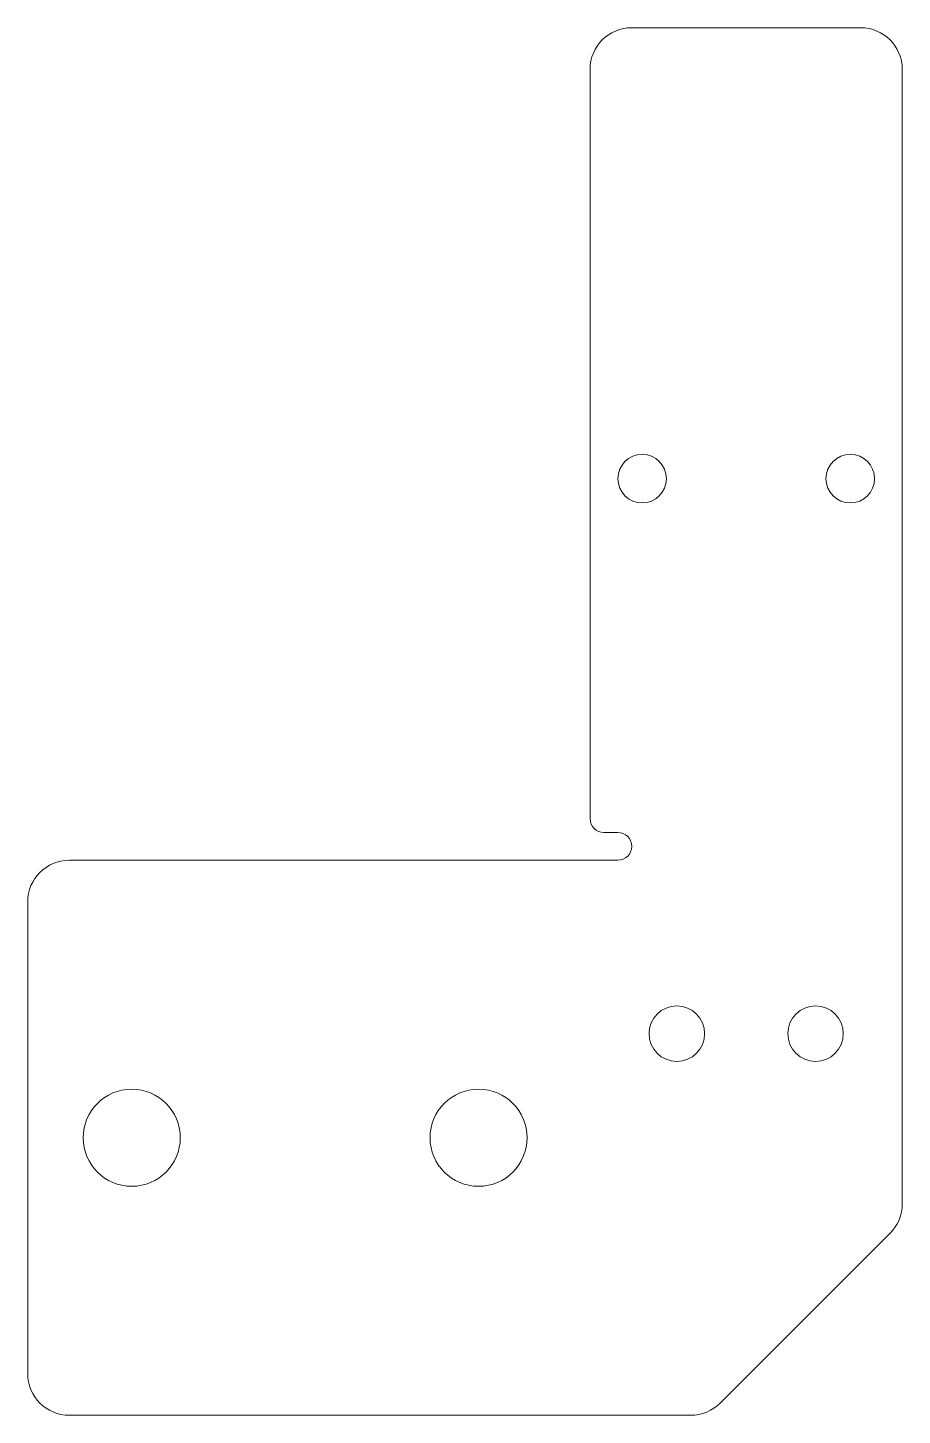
# Model space of a CAD drawing. Header units: millimetres. Extents: x 359 to 422, y 168 to 268.
import ezdxf

# ---------------------------------------------------------------- set-up
doc = ezdxf.new("R2010")
doc.units = ezdxf.units.MM

msp = doc.modelspace()

# ---------------------------------------------------------------- linework, layer by layer
at = {"color": 7, "linetype": 'Continuous', "lineweight": 15}
for p, q in [((419.17, 268.3), (402.67, 268.3)), ((399.67, 265.3), (399.67, 211.3)), ((422.17, 183.54), (422.17, 265.3)), ((401.67, 210.3), (400.67, 210.3)), ((362.13, 208.3), (401.67, 208.3)), ((359.13, 171.3), (359.13, 205.3)), ((409.05, 169.18), (421.29, 181.42)), ((406.93, 168.3), (362.13, 168.3))]:
    msp.add_line(p, q, dxfattribs=at)
for centre, radius in [((403.42, 235.8), 1.75), ((418.42, 235.8), 1.75), ((405.92, 195.8), 2), ((415.92, 195.8), 2), ((366.63, 188.3), 3.5), ((391.63, 188.3), 3.5)]:
    msp.add_circle(centre, radius, dxfattribs=at)
for centre, radius, start, end in [((402.67, 265.3), 3, 90, 180), ((419.17, 265.3), 3, 0, 90), ((400.67, 211.3), 1, 180, 270), ((401.67, 209.3), 1, 270, 90), ((362.13, 205.3), 3, 90, 180), ((419.17, 183.54), 3, 315, 0), ((362.13, 171.3), 3, 180, 270), ((406.93, 171.3), 3, 270, 315)]:
    msp.add_arc(centre, radius, start, end, dxfattribs=at)

doc.saveas('drawing.dxf')
